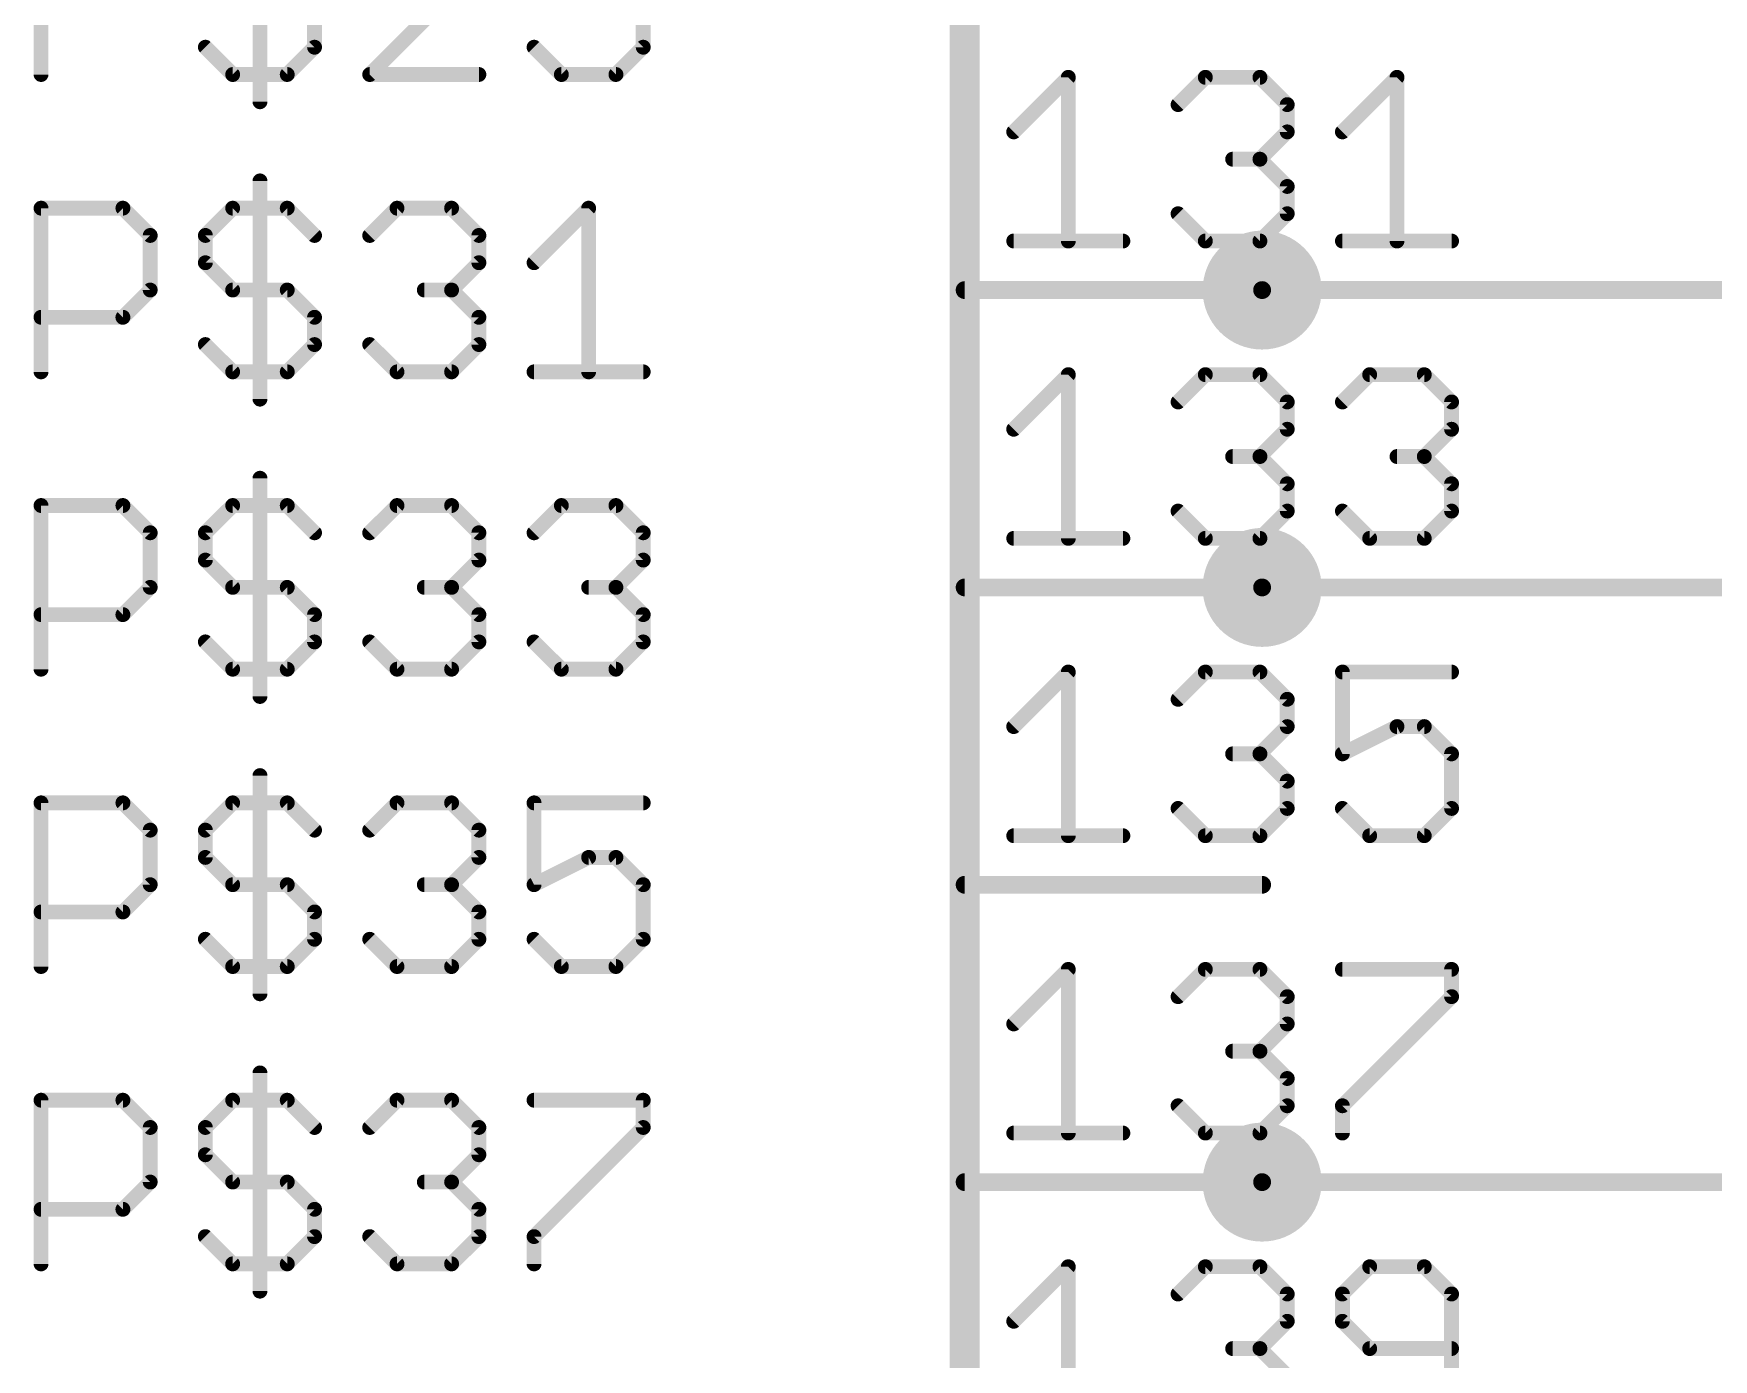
# Model space of a CAD drawing. Extents: x -72 to 265, y -97 to 216.
# Drawn here: x -5.41 to 8.93, y -49.77 to -38.45 of the extents above; entities that cross this region are included whole.
import ezdxf

# ---------------------------------------------------------------- set-up
doc = ezdxf.new("R2010")
doc.units = 0
for name, color, linetype in [('91', 94, 'CONTINUOUS'), ('94', 14, 'CONTINUOUS'), ('95', 251, 'CONTINUOUS')]:
    doc.layers.add(name, color=color, linetype=linetype)

msp = doc.modelspace()

# ---------------------------------------------------------------- linework, layer by layer
at = {"layer": '91'}
for points, const_width in [([(5.08, -40.894, 1), (5.08, -40.386, 1), (5.08, -40.894)], 0.508), ([(5.08, -40.6019, 1), (5.08, -40.6781)], 0.0762), ([(5.08, -43.434, 1), (5.08, -42.926, 1), (5.08, -43.434)], 0.508), ([(5.08, -43.1419, 1), (5.08, -43.2181)], 0.0762), ([(5.08, -48.514, 1), (5.08, -48.006, 1), (5.08, -48.514)], 0.508), ([(5.08, -48.2219, 1), (5.08, -48.2981)], 0.0762)]:
    msp.add_lwpolyline(points, format="xyb", dxfattribs=dict(at, const_width=const_width))
at = {"layer": '91', "const_width": 0.1524}
for points in [[(12.7, -40.64), (5.08, -40.64)], [(12.7, -43.18), (5.08, -43.18)], [(12.7, -48.26), (5.08, -48.26)]]:
    msp.add_lwpolyline(points, dxfattribs=at)
at = {"layer": '94'}
for points, const_width in [([(2.54, -86.36), (2.54, 0)], 0.254), ([(5.08, -40.64), (2.54, -40.64)], 0.1524), ([(5.08, -43.18), (2.54, -43.18)], 0.1524), ([(5.08, -45.72), (2.54, -45.72)], 0.1524), ([(5.08, -48.26), (2.54, -48.26)], 0.1524)]:
    msp.add_lwpolyline(points, dxfattribs=dict(at, const_width=const_width))
at = {"layer": '94', "const_width": 0.0762}
for points in [[(2.54, -40.6019, 1), (2.54, -40.6781)], [(5.08, -40.6781, 1), (5.08, -40.6019)], [(2.54, -43.1419, 1), (2.54, -43.2181)], [(5.08, -43.2181, 1), (5.08, -43.1419)], [(2.54, -45.6819, 1), (2.54, -45.7581)], [(5.08, -45.7581, 1), (5.08, -45.6819)], [(2.54, -48.2219, 1), (2.54, -48.2981)], [(5.08, -48.2981, 1), (5.08, -48.2219)]]:
    msp.add_lwpolyline(points, format="xyb", dxfattribs=at)
at = {"layer": '95', "const_width": 0.127}
for points in [[(-3.4771, -37.1673), (-3.4771, -39.0315)], [(-5.3464, -38.7985), (-5.3464, -37.4003)], [(-0.2045, -38.5655), (-0.2045, -37.6333)], [(-2.5399, -38.7985), (-1.6077, -37.8664)], [(-3.011, -38.5655), (-3.011, -38.3324)], [(-3.9431, -38.5655), (-3.7101, -38.7985)], [(-3.244, -38.7985), (-3.011, -38.5655)], [(-1.1366, -38.5655), (-0.9036, -38.7985)], [(-0.4375, -38.7985), (-0.2045, -38.5655)], [(-3.7101, -38.7985), (-3.244, -38.7985)], [(-1.6077, -38.7985), (-2.5399, -38.7985)], [(-0.9036, -38.7985), (-0.4375, -38.7985)], [(2.9591, -39.2888), (3.4252, -38.8227)], [(3.4252, -38.8227), (3.4252, -40.2209)], [(4.3624, -39.0557), (4.5954, -38.8227)], [(4.5954, -38.8227), (5.0615, -38.8227)], [(5.0615, -38.8227), (5.2945, -39.0557)], [(5.7657, -39.2888), (6.2317, -38.8227)], [(6.2317, -38.8227), (6.2317, -40.2209)], [(5.2945, -39.0557), (5.2945, -39.2888)], [(5.2945, -39.2888), (5.0615, -39.5218)], [(5.0615, -39.5218), (4.8284, -39.5218)], [(5.0615, -39.5218), (5.2945, -39.7548)], [(-3.4771, -39.7073), (-3.4771, -41.5715)], [(5.2945, -39.7548), (5.2945, -39.9879)], [(-5.3464, -41.3385), (-5.3464, -39.9403)], [(-5.3464, -39.9403), (-4.6473, -39.9403)], [(-4.6473, -39.9403), (-4.4143, -40.1733)], [(-3.9431, -40.1733), (-3.7101, -39.9403)], [(-3.7101, -39.9403), (-3.244, -39.9403)], [(-3.244, -39.9403), (-3.011, -40.1733)], [(-2.5399, -40.1733), (-2.3068, -39.9403)], [(-2.3068, -39.9403), (-1.8408, -39.9403)], [(-1.8408, -39.9403), (-1.6077, -40.1733)], [(-1.1366, -40.4064), (-0.6705, -39.9403)], [(-0.6705, -39.9403), (-0.6705, -41.3385)], [(4.5954, -40.2209), (4.3624, -39.9879)], [(5.2945, -39.9879), (5.0615, -40.2209)], [(-4.4143, -40.1733), (-4.4143, -40.6394)], [(-3.9431, -40.4064), (-3.9431, -40.1733)], [(-1.6077, -40.1733), (-1.6077, -40.4064)], [(2.9591, -40.2209), (3.8912, -40.2209)], [(5.0615, -40.2209), (4.5954, -40.2209)], [(5.7657, -40.2209), (6.6978, -40.2209)], [(-3.7101, -40.6394), (-3.9431, -40.4064)], [(-1.6077, -40.4064), (-1.8408, -40.6394)], [(-4.4143, -40.6394), (-4.6473, -40.8724)], [(-3.244, -40.6394), (-3.7101, -40.6394)], [(-3.011, -40.8724), (-3.244, -40.6394)], [(-1.8408, -40.6394), (-2.0738, -40.6394)], [(-1.8408, -40.6394), (-1.6077, -40.8724)], [(-4.6473, -40.8724), (-5.3464, -40.8724)], [(-3.011, -41.1055), (-3.011, -40.8724)], [(-1.6077, -40.8724), (-1.6077, -41.1055)], [(-3.9431, -41.1055), (-3.7101, -41.3385)], [(-3.244, -41.3385), (-3.011, -41.1055)], [(-2.3068, -41.3385), (-2.5399, -41.1055)], [(-1.6077, -41.1055), (-1.8408, -41.3385)], [(-3.7101, -41.3385), (-3.244, -41.3385)], [(-1.8408, -41.3385), (-2.3068, -41.3385)], [(-1.1366, -41.3385), (-0.2045, -41.3385)], [(2.9591, -41.8288), (3.4252, -41.3627)], [(3.4252, -41.3627), (3.4252, -42.7609)], [(4.3624, -41.5957), (4.5954, -41.3627)], [(4.5954, -41.3627), (5.0615, -41.3627)], [(5.0615, -41.3627), (5.2945, -41.5957)], [(5.7657, -41.5957), (5.9987, -41.3627)], [(5.9987, -41.3627), (6.4648, -41.3627)], [(6.4648, -41.3627), (6.6978, -41.5957)], [(5.2945, -41.5957), (5.2945, -41.8288)], [(6.6978, -41.5957), (6.6978, -41.8288)], [(5.2945, -41.8288), (5.0615, -42.0618)], [(6.6978, -41.8288), (6.4648, -42.0618)], [(5.0615, -42.0618), (4.8284, -42.0618)], [(5.0615, -42.0618), (5.2945, -42.2948)], [(6.4648, -42.0618), (6.2317, -42.0618)], [(6.4648, -42.0618), (6.6978, -42.2948)], [(-3.4771, -42.2473), (-3.4771, -44.1115)], [(5.2945, -42.2948), (5.2945, -42.5279)], [(6.6978, -42.2948), (6.6978, -42.5279)], [(-5.3464, -43.8785), (-5.3464, -42.4803)], [(-5.3464, -42.4803), (-4.6473, -42.4803)], [(-4.6473, -42.4803), (-4.4143, -42.7133)], [(-3.9431, -42.7133), (-3.7101, -42.4803)], [(-3.7101, -42.4803), (-3.244, -42.4803)], [(-3.244, -42.4803), (-3.011, -42.7133)], [(-2.5399, -42.7133), (-2.3068, -42.4803)], [(-2.3068, -42.4803), (-1.8408, -42.4803)], [(-1.8408, -42.4803), (-1.6077, -42.7133)], [(-1.1366, -42.7133), (-0.9036, -42.4803)], [(-0.9036, -42.4803), (-0.4375, -42.4803)], [(-0.4375, -42.4803), (-0.2045, -42.7133)], [(4.5954, -42.7609), (4.3624, -42.5279)], [(5.2945, -42.5279), (5.0615, -42.7609)], [(5.9987, -42.7609), (5.7657, -42.5279)], [(6.6978, -42.5279), (6.4648, -42.7609)], [(-4.4143, -42.7133), (-4.4143, -43.1794)], [(-3.9431, -42.9464), (-3.9431, -42.7133)], [(-1.6077, -42.7133), (-1.6077, -42.9464)], [(-0.2045, -42.7133), (-0.2045, -42.9464)], [(2.9591, -42.7609), (3.8912, -42.7609)], [(5.0615, -42.7609), (4.5954, -42.7609)], [(6.4648, -42.7609), (5.9987, -42.7609)], [(-3.7101, -43.1794), (-3.9431, -42.9464)], [(-1.6077, -42.9464), (-1.8408, -43.1794)], [(-0.2045, -42.9464), (-0.4375, -43.1794)], [(-4.4143, -43.1794), (-4.6473, -43.4124)], [(-3.244, -43.1794), (-3.7101, -43.1794)], [(-3.011, -43.4124), (-3.244, -43.1794)], [(-1.8408, -43.1794), (-2.0738, -43.1794)], [(-1.8408, -43.1794), (-1.6077, -43.4124)], [(-0.4375, -43.1794), (-0.6705, -43.1794)], [(-0.4375, -43.1794), (-0.2045, -43.4124)], [(-4.6473, -43.4124), (-5.3464, -43.4124)], [(-3.011, -43.6455), (-3.011, -43.4124)], [(-1.6077, -43.4124), (-1.6077, -43.6455)], [(-0.2045, -43.4124), (-0.2045, -43.6455)], [(-3.9431, -43.6455), (-3.7101, -43.8785)], [(-3.244, -43.8785), (-3.011, -43.6455)], [(-2.3068, -43.8785), (-2.5399, -43.6455)], [(-1.6077, -43.6455), (-1.8408, -43.8785)], [(-0.9036, -43.8785), (-1.1366, -43.6455)], [(-0.2045, -43.6455), (-0.4375, -43.8785)], [(-3.7101, -43.8785), (-3.244, -43.8785)], [(-1.8408, -43.8785), (-2.3068, -43.8785)], [(-0.4375, -43.8785), (-0.9036, -43.8785)], [(2.9591, -44.3688), (3.4252, -43.9027)], [(3.4252, -43.9027), (3.4252, -45.3009)], [(4.3624, -44.1357), (4.5954, -43.9027)], [(4.5954, -43.9027), (5.0615, -43.9027)], [(5.0615, -43.9027), (5.2945, -44.1357)], [(6.6978, -43.9027), (5.7657, -43.9027)], [(5.7657, -43.9027), (5.7657, -44.6018)], [(5.2945, -44.1357), (5.2945, -44.3688)], [(5.2945, -44.3688), (5.0615, -44.6018)], [(5.7657, -44.6018), (6.2317, -44.3688)], [(6.2317, -44.3688), (6.4648, -44.3688)], [(6.4648, -44.3688), (6.6978, -44.6018)], [(5.0615, -44.6018), (4.8284, -44.6018)], [(5.0615, -44.6018), (5.2945, -44.8348)], [(6.6978, -44.6018), (6.6978, -45.0679)], [(-3.4771, -44.7873), (-3.4771, -46.6515)], [(5.2945, -44.8348), (5.2945, -45.0679)], [(-5.3464, -46.4185), (-5.3464, -45.0203)], [(-5.3464, -45.0203), (-4.6473, -45.0203)], [(-4.6473, -45.0203), (-4.4143, -45.2533)], [(-3.9431, -45.2533), (-3.7101, -45.0203)], [(-3.7101, -45.0203), (-3.244, -45.0203)], [(-3.244, -45.0203), (-3.011, -45.2533)], [(-2.5399, -45.2533), (-2.3068, -45.0203)], [(-2.3068, -45.0203), (-1.8408, -45.0203)], [(-1.8408, -45.0203), (-1.6077, -45.2533)], [(-0.2045, -45.0203), (-1.1366, -45.0203)], [(-1.1366, -45.0203), (-1.1366, -45.7194)], [(4.5954, -45.3009), (4.3624, -45.0679)], [(5.2945, -45.0679), (5.0615, -45.3009)], [(5.9987, -45.3009), (5.7657, -45.0679)], [(6.6978, -45.0679), (6.4648, -45.3009)], [(-4.4143, -45.2533), (-4.4143, -45.7194)], [(-3.9431, -45.4864), (-3.9431, -45.2533)], [(-1.6077, -45.2533), (-1.6077, -45.4864)], [(2.9591, -45.3009), (3.8912, -45.3009)], [(5.0615, -45.3009), (4.5954, -45.3009)], [(6.4648, -45.3009), (5.9987, -45.3009)], [(-3.7101, -45.7194), (-3.9431, -45.4864)], [(-1.6077, -45.4864), (-1.8408, -45.7194)], [(-1.1366, -45.7194), (-0.6705, -45.4864)], [(-0.6705, -45.4864), (-0.4375, -45.4864)], [(-0.4375, -45.4864), (-0.2045, -45.7194)], [(-4.4143, -45.7194), (-4.6473, -45.9524)], [(-3.244, -45.7194), (-3.7101, -45.7194)], [(-3.011, -45.9524), (-3.244, -45.7194)], [(-1.8408, -45.7194), (-2.0738, -45.7194)], [(-1.8408, -45.7194), (-1.6077, -45.9524)], [(-0.2045, -45.7194), (-0.2045, -46.1855)], [(-4.6473, -45.9524), (-5.3464, -45.9524)], [(-3.011, -46.1855), (-3.011, -45.9524)], [(-1.6077, -45.9524), (-1.6077, -46.1855)], [(-3.9431, -46.1855), (-3.7101, -46.4185)], [(-3.244, -46.4185), (-3.011, -46.1855)], [(-2.3068, -46.4185), (-2.5399, -46.1855)], [(-1.6077, -46.1855), (-1.8408, -46.4185)], [(-0.9036, -46.4185), (-1.1366, -46.1855)], [(-0.2045, -46.1855), (-0.4375, -46.4185)], [(-3.7101, -46.4185), (-3.244, -46.4185)], [(-1.8408, -46.4185), (-2.3068, -46.4185)], [(-0.4375, -46.4185), (-0.9036, -46.4185)], [(2.9591, -46.9088), (3.4252, -46.4427)], [(3.4252, -46.4427), (3.4252, -47.8409)], [(4.3624, -46.6757), (4.5954, -46.4427)], [(4.5954, -46.4427), (5.0615, -46.4427)], [(5.0615, -46.4427), (5.2945, -46.6757)], [(5.7657, -46.4427), (6.6978, -46.4427)], [(6.6978, -46.4427), (6.6978, -46.6757)], [(5.2945, -46.6757), (5.2945, -46.9088)], [(6.6978, -46.6757), (5.7657, -47.6079)], [(5.2945, -46.9088), (5.0615, -47.1418)], [(5.0615, -47.1418), (4.8284, -47.1418)], [(5.0615, -47.1418), (5.2945, -47.3748)], [(-3.4771, -47.3273), (-3.4771, -49.1915)], [(5.2945, -47.3748), (5.2945, -47.6079)], [(-5.3464, -48.9585), (-5.3464, -47.5603)], [(-5.3464, -47.5603), (-4.6473, -47.5603)], [(-4.6473, -47.5603), (-4.4143, -47.7933)], [(-3.9431, -47.7933), (-3.7101, -47.5603)], [(-3.7101, -47.5603), (-3.244, -47.5603)], [(-3.244, -47.5603), (-3.011, -47.7933)], [(-2.5399, -47.7933), (-2.3068, -47.5603)], [(-2.3068, -47.5603), (-1.8408, -47.5603)], [(-1.8408, -47.5603), (-1.6077, -47.7933)], [(-1.1366, -47.5603), (-0.2045, -47.5603)], [(-0.2045, -47.5603), (-0.2045, -47.7933)], [(4.5954, -47.8409), (4.3624, -47.6079)], [(5.2945, -47.6079), (5.0615, -47.8409)], [(5.7657, -47.6079), (5.7657, -47.8409)], [(-4.4143, -47.7933), (-4.4143, -48.2594)], [(-3.9431, -48.0264), (-3.9431, -47.7933)], [(-1.6077, -47.7933), (-1.6077, -48.0264)], [(-0.2045, -47.7933), (-1.1366, -48.7255)], [(2.9591, -47.8409), (3.8912, -47.8409)], [(5.0615, -47.8409), (4.5954, -47.8409)], [(-3.7101, -48.2594), (-3.9431, -48.0264)], [(-1.6077, -48.0264), (-1.8408, -48.2594)], [(-4.4143, -48.2594), (-4.6473, -48.4924)], [(-3.244, -48.2594), (-3.7101, -48.2594)], [(-3.011, -48.4924), (-3.244, -48.2594)], [(-1.8408, -48.2594), (-2.0738, -48.2594)], [(-1.8408, -48.2594), (-1.6077, -48.4924)], [(-4.6473, -48.4924), (-5.3464, -48.4924)], [(-3.011, -48.7255), (-3.011, -48.4924)], [(-1.6077, -48.4924), (-1.6077, -48.7255)], [(-3.9431, -48.7255), (-3.7101, -48.9585)], [(-3.244, -48.9585), (-3.011, -48.7255)], [(-2.3068, -48.9585), (-2.5399, -48.7255)], [(-1.6077, -48.7255), (-1.8408, -48.9585)], [(-1.1366, -48.7255), (-1.1366, -48.9585)], [(-3.7101, -48.9585), (-3.244, -48.9585)], [(-1.8408, -48.9585), (-2.3068, -48.9585)], [(2.9591, -49.4488), (3.4252, -48.9827)], [(3.4252, -48.9827), (3.4252, -50.3809)], [(4.3624, -49.2157), (4.5954, -48.9827)], [(4.5954, -48.9827), (5.0615, -48.9827)], [(5.0615, -48.9827), (5.2945, -49.2157)], [(5.9987, -48.9827), (5.7657, -49.2157)], [(6.4648, -48.9827), (5.9987, -48.9827)], [(6.6978, -49.2157), (6.4648, -48.9827)], [(5.2945, -49.2157), (5.2945, -49.4488)], [(5.7657, -49.2157), (5.7657, -49.4488)], [(6.6978, -50.1479), (6.6978, -49.2157)], [(5.2945, -49.4488), (5.0615, -49.6818)], [(5.7657, -49.4488), (5.9987, -49.6818)], [(5.0615, -49.6818), (4.8284, -49.6818)], [(5.0615, -49.6818), (5.2945, -49.9148)], [(5.9987, -49.6818), (6.6978, -49.6818)]]:
    msp.add_lwpolyline(points, dxfattribs=at)
at = {"layer": '95', "const_width": 0.0635}
for points in [[(-3.9207, -38.543, 1), (-3.9656, -38.5879)], [(-3.0428, -38.5655, 1), (-2.9793, -38.5655)], [(-2.9886, -38.5879, 1), (-3.0335, -38.543)], [(-1.1141, -38.543, 1), (-1.159, -38.5879)], [(-0.2362, -38.5655, 1), (-0.1727, -38.5655)], [(-0.182, -38.5879, 1), (-0.2269, -38.543)], [(-5.3782, -38.7985, 1), (-5.3147, -38.7985)], [(-3.7101, -38.7668, 1), (-3.7101, -38.8303)], [(-3.7326, -38.821, 1), (-3.6877, -38.776)], [(-3.2665, -38.776, 1), (-3.2216, -38.821)], [(-3.244, -38.8303, 1), (-3.244, -38.7668)], [(-2.5399, -38.7668, 1), (-2.5399, -38.8303)], [(-2.5623, -38.776, 1), (-2.5174, -38.821)], [(-1.6077, -38.8303, 1), (-1.6077, -38.7668)], [(-0.9036, -38.7668, 1), (-0.9036, -38.8303)], [(-0.926, -38.821, 1), (-0.8811, -38.776)], [(-0.4599, -38.776, 1), (-0.415, -38.821)], [(-0.4375, -38.8303, 1), (-0.4375, -38.7668)], [(3.4569, -38.8227, 1), (3.3934, -38.8227)], [(3.4476, -38.8452, 1), (3.4027, -38.8003)], [(4.5954, -38.791, 1), (4.5954, -38.8545)], [(4.6179, -38.8452, 1), (4.573, -38.8003)], [(5.0839, -38.8003, 1), (5.039, -38.8452)], [(5.0615, -38.8545, 1), (5.0615, -38.791)], [(6.2635, -38.8227, 1), (6.2, -38.8227)], [(6.2542, -38.8452, 1), (6.2093, -38.8003)], [(-3.5088, -39.0315, 1), (-3.4453, -39.0315)], [(4.3399, -39.0333, 1), (4.3848, -39.0782)], [(5.3263, -39.0557, 1), (5.2628, -39.0557)], [(5.2721, -39.0782, 1), (5.317, -39.0333)], [(2.9366, -39.2663, 1), (2.9816, -39.3112)], [(5.2628, -39.2888, 1), (5.3263, -39.2888)], [(5.317, -39.3112, 1), (5.2721, -39.2663)], [(5.7432, -39.2663, 1), (5.7881, -39.3112)], [(4.8284, -39.4901, 1), (4.8284, -39.5536)], [(5.0839, -39.4994, 1), (5.039, -39.5443)], [(5.039, -39.4994, 1), (5.0839, -39.5443)], [(5.0615, -39.5536, 1), (5.0615, -39.4901)], [(-3.4453, -39.7073, 1), (-3.5088, -39.7073)], [(5.3263, -39.7548, 1), (5.2628, -39.7548)], [(5.2721, -39.7773, 1), (5.317, -39.7324)], [(-5.3147, -39.9403, 1), (-5.3782, -39.9403)], [(-5.3464, -39.9086, 1), (-5.3464, -39.9721)], [(-4.6249, -39.9179, 1), (-4.6698, -39.9628)], [(-4.6473, -39.9721, 1), (-4.6473, -39.9086)], [(-3.7101, -39.9086, 1), (-3.7101, -39.9721)], [(-3.6877, -39.9628, 1), (-3.7326, -39.9179)], [(-3.2216, -39.9179, 1), (-3.2665, -39.9628)], [(-3.244, -39.9721, 1), (-3.244, -39.9086)], [(-2.3068, -39.9086, 1), (-2.3068, -39.9721)], [(-2.2844, -39.9628, 1), (-2.3293, -39.9179)], [(-1.8183, -39.9179, 1), (-1.8632, -39.9628)], [(-1.8408, -39.9721, 1), (-1.8408, -39.9086)], [(-0.6388, -39.9403, 1), (-0.7023, -39.9403)], [(-0.6481, -39.9628, 1), (-0.693, -39.9179)], [(4.3848, -39.9654, 1), (4.3399, -40.0103)], [(5.2628, -39.9879, 1), (5.3263, -39.9879)], [(5.317, -40.0103, 1), (5.2721, -39.9654)], [(-4.3825, -40.1733, 1), (-4.446, -40.1733)], [(-4.4367, -40.1958, 1), (-4.3918, -40.1509)], [(-3.9114, -40.1733, 1), (-3.9749, -40.1733)], [(-3.9656, -40.1509, 1), (-3.9207, -40.1958)], [(-3.0335, -40.1958, 1), (-2.9886, -40.1509)], [(-2.5623, -40.1509, 1), (-2.5174, -40.1958)], [(-1.576, -40.1733, 1), (-1.6395, -40.1733)], [(-1.6302, -40.1958, 1), (-1.5853, -40.1509)], [(2.9591, -40.1891, 1), (2.9591, -40.2527)], [(3.8912, -40.2527, 1), (3.8912, -40.1891)], [(4.5954, -40.1891, 1), (4.5954, -40.2527)], [(5.0615, -40.2527, 1), (5.0615, -40.1891)], [(5.7657, -40.1891, 1), (5.7657, -40.2527)], [(6.6978, -40.2527, 1), (6.6978, -40.1891)], [(3.3934, -40.2209, 1), (3.4569, -40.2209)], [(4.573, -40.2434, 1), (4.6179, -40.1984)], [(5.039, -40.1984, 1), (5.0839, -40.2434)], [(6.2, -40.2209, 1), (6.2635, -40.2209)], [(-3.9207, -40.3839, 1), (-3.9656, -40.4288)], [(-3.9749, -40.4064, 1), (-3.9114, -40.4064)], [(-1.6395, -40.4064, 1), (-1.576, -40.4064)], [(-1.5853, -40.4288, 1), (-1.6302, -40.3839)], [(-1.159, -40.3839, 1), (-1.1141, -40.4288)], [(-4.3918, -40.6619, 1), (-4.4367, -40.617)], [(-3.7101, -40.6077, 1), (-3.7101, -40.6712)], [(-3.7326, -40.6619, 1), (-3.6877, -40.617)], [(-3.2216, -40.617, 1), (-3.2665, -40.6619)], [(-3.244, -40.6712, 1), (-3.244, -40.6077)], [(-2.0738, -40.6077, 1), (-2.0738, -40.6712)], [(-1.8183, -40.617, 1), (-1.8632, -40.6619)], [(-1.8632, -40.617, 1), (-1.8183, -40.6619)], [(-1.8408, -40.6712, 1), (-1.8408, -40.6077)], [(-4.446, -40.6394, 1), (-4.3825, -40.6394)], [(-5.3464, -40.8407, 1), (-5.3464, -40.9042)], [(-4.6698, -40.85, 1), (-4.6249, -40.8949)], [(-4.6473, -40.9042, 1), (-4.6473, -40.8407)], [(-2.9793, -40.8724, 1), (-3.0428, -40.8724)], [(-3.0335, -40.8949, 1), (-2.9886, -40.85)], [(-1.576, -40.8724, 1), (-1.6395, -40.8724)], [(-1.6302, -40.8949, 1), (-1.5853, -40.85)], [(-3.9207, -41.083, 1), (-3.9656, -41.1279)], [(-3.0428, -41.1055, 1), (-2.9793, -41.1055)], [(-2.9886, -41.1279, 1), (-3.0335, -41.083)], [(-2.5174, -41.083, 1), (-2.5623, -41.1279)], [(-1.6395, -41.1055, 1), (-1.576, -41.1055)], [(-1.5853, -41.1279, 1), (-1.6302, -41.083)], [(-5.3782, -41.3385, 1), (-5.3147, -41.3385)], [(-3.7101, -41.3068, 1), (-3.7101, -41.3703)], [(-3.7326, -41.361, 1), (-3.6877, -41.316)], [(-3.2665, -41.316, 1), (-3.2216, -41.361)], [(-3.244, -41.3703, 1), (-3.244, -41.3068)], [(-2.3068, -41.3068, 1), (-2.3068, -41.3703)], [(-2.3293, -41.361, 1), (-2.2844, -41.316)], [(-1.8632, -41.316, 1), (-1.8183, -41.361)], [(-1.8408, -41.3703, 1), (-1.8408, -41.3068)], [(-1.1366, -41.3068, 1), (-1.1366, -41.3703)], [(-0.7023, -41.3385, 1), (-0.6388, -41.3385)], [(-0.2045, -41.3703, 1), (-0.2045, -41.3068)], [(3.4569, -41.3627, 1), (3.3934, -41.3627)], [(3.4476, -41.3852, 1), (3.4027, -41.3403)], [(4.5954, -41.331, 1), (4.5954, -41.3945)], [(4.6179, -41.3852, 1), (4.573, -41.3403)], [(5.0839, -41.3403, 1), (5.039, -41.3852)], [(5.0615, -41.3945, 1), (5.0615, -41.331)], [(5.9987, -41.331, 1), (5.9987, -41.3945)], [(6.0211, -41.3852, 1), (5.9762, -41.3403)], [(6.4872, -41.3403, 1), (6.4423, -41.3852)], [(6.4648, -41.3945, 1), (6.4648, -41.331)], [(-3.5088, -41.5715, 1), (-3.4453, -41.5715)], [(4.3399, -41.5733, 1), (4.3848, -41.6182)], [(5.3263, -41.5957, 1), (5.2628, -41.5957)], [(5.2721, -41.6182, 1), (5.317, -41.5733)], [(5.7432, -41.5733, 1), (5.7881, -41.6182)], [(6.7295, -41.5957, 1), (6.666, -41.5957)], [(6.6753, -41.6182, 1), (6.7202, -41.5733)], [(2.9366, -41.8063, 1), (2.9816, -41.8512)], [(5.2628, -41.8288, 1), (5.3263, -41.8288)], [(5.317, -41.8512, 1), (5.2721, -41.8063)], [(6.666, -41.8288, 1), (6.7295, -41.8288)], [(6.7202, -41.8512, 1), (6.6753, -41.8063)], [(4.8284, -42.0301, 1), (4.8284, -42.0936)], [(5.0839, -42.0394, 1), (5.039, -42.0843)], [(5.039, -42.0394, 1), (5.0839, -42.0843)], [(5.0615, -42.0936, 1), (5.0615, -42.0301)], [(6.2317, -42.0301, 1), (6.2317, -42.0936)], [(6.4872, -42.0394, 1), (6.4423, -42.0843)], [(6.4423, -42.0394, 1), (6.4872, -42.0843)], [(6.4648, -42.0936, 1), (6.4648, -42.0301)], [(-3.4453, -42.2473, 1), (-3.5088, -42.2473)], [(5.3263, -42.2948, 1), (5.2628, -42.2948)], [(5.2721, -42.3173, 1), (5.317, -42.2724)], [(6.7295, -42.2948, 1), (6.666, -42.2948)], [(6.6753, -42.3173, 1), (6.7202, -42.2724)], [(-5.3147, -42.4803, 1), (-5.3782, -42.4803)], [(-5.3464, -42.4486, 1), (-5.3464, -42.5121)], [(-4.6249, -42.4579, 1), (-4.6698, -42.5028)], [(-4.6473, -42.5121, 1), (-4.6473, -42.4486)], [(-3.7101, -42.4486, 1), (-3.7101, -42.5121)], [(-3.6877, -42.5028, 1), (-3.7326, -42.4579)], [(-3.2216, -42.4579, 1), (-3.2665, -42.5028)], [(-3.244, -42.5121, 1), (-3.244, -42.4486)], [(-2.3068, -42.4486, 1), (-2.3068, -42.5121)], [(-2.2844, -42.5028, 1), (-2.3293, -42.4579)], [(-1.8183, -42.4579, 1), (-1.8632, -42.5028)], [(-1.8408, -42.5121, 1), (-1.8408, -42.4486)], [(-0.9036, -42.4486, 1), (-0.9036, -42.5121)], [(-0.8811, -42.5028, 1), (-0.926, -42.4579)], [(-0.415, -42.4579, 1), (-0.4599, -42.5028)], [(-0.4375, -42.5121, 1), (-0.4375, -42.4486)], [(4.3848, -42.5054, 1), (4.3399, -42.5503)], [(5.2628, -42.5279, 1), (5.3263, -42.5279)], [(5.317, -42.5503, 1), (5.2721, -42.5054)], [(5.7881, -42.5054, 1), (5.7432, -42.5503)], [(6.666, -42.5279, 1), (6.7295, -42.5279)], [(6.7202, -42.5503, 1), (6.6753, -42.5054)], [(-4.3825, -42.7133, 1), (-4.446, -42.7133)], [(-4.4367, -42.7358, 1), (-4.3918, -42.6909)], [(-3.9114, -42.7133, 1), (-3.9749, -42.7133)], [(-3.9656, -42.6909, 1), (-3.9207, -42.7358)], [(-3.0335, -42.7358, 1), (-2.9886, -42.6909)], [(-2.5623, -42.6909, 1), (-2.5174, -42.7358)], [(-1.576, -42.7133, 1), (-1.6395, -42.7133)], [(-1.6302, -42.7358, 1), (-1.5853, -42.6909)], [(-1.159, -42.6909, 1), (-1.1141, -42.7358)], [(-0.1727, -42.7133, 1), (-0.2362, -42.7133)], [(-0.2269, -42.7358, 1), (-0.182, -42.6909)], [(2.9591, -42.7291, 1), (2.9591, -42.7927)], [(3.3934, -42.7609, 1), (3.4569, -42.7609)], [(3.8912, -42.7927, 1), (3.8912, -42.7291)], [(4.5954, -42.7291, 1), (4.5954, -42.7927)], [(4.573, -42.7834, 1), (4.6179, -42.7384)], [(5.039, -42.7384, 1), (5.0839, -42.7834)], [(5.0615, -42.7927, 1), (5.0615, -42.7291)], [(5.9987, -42.7291, 1), (5.9987, -42.7927)], [(5.9762, -42.7834, 1), (6.0211, -42.7384)], [(6.4423, -42.7384, 1), (6.4872, -42.7834)], [(6.4648, -42.7927, 1), (6.4648, -42.7291)], [(-3.9207, -42.9239, 1), (-3.9656, -42.9688)], [(-1.5853, -42.9688, 1), (-1.6302, -42.9239)], [(-0.182, -42.9688, 1), (-0.2269, -42.9239)], [(-3.9749, -42.9464, 1), (-3.9114, -42.9464)], [(-1.6395, -42.9464, 1), (-1.576, -42.9464)], [(-0.2362, -42.9464, 1), (-0.1727, -42.9464)], [(-4.446, -43.1794, 1), (-4.3825, -43.1794)], [(-4.3918, -43.2019, 1), (-4.4367, -43.157)], [(-3.7101, -43.1477, 1), (-3.7101, -43.2112)], [(-3.7326, -43.2019, 1), (-3.6877, -43.157)], [(-3.2216, -43.157, 1), (-3.2665, -43.2019)], [(-3.244, -43.2112, 1), (-3.244, -43.1477)], [(-2.0738, -43.1477, 1), (-2.0738, -43.2112)], [(-1.8183, -43.157, 1), (-1.8632, -43.2019)], [(-1.8632, -43.157, 1), (-1.8183, -43.2019)], [(-1.8408, -43.2112, 1), (-1.8408, -43.1477)], [(-0.6705, -43.1477, 1), (-0.6705, -43.2112)], [(-0.415, -43.157, 1), (-0.4599, -43.2019)], [(-0.4599, -43.157, 1), (-0.415, -43.2019)], [(-0.4375, -43.2112, 1), (-0.4375, -43.1477)], [(-5.3464, -43.3807, 1), (-5.3464, -43.4442)], [(-4.6698, -43.39, 1), (-4.6249, -43.4349)], [(-4.6473, -43.4442, 1), (-4.6473, -43.3807)], [(-2.9793, -43.4124, 1), (-3.0428, -43.4124)], [(-3.0335, -43.4349, 1), (-2.9886, -43.39)], [(-1.576, -43.4124, 1), (-1.6395, -43.4124)], [(-1.6302, -43.4349, 1), (-1.5853, -43.39)], [(-0.1727, -43.4124, 1), (-0.2362, -43.4124)], [(-0.2269, -43.4349, 1), (-0.182, -43.39)], [(-3.9207, -43.623, 1), (-3.9656, -43.6679)], [(-2.9886, -43.6679, 1), (-3.0335, -43.623)], [(-2.5174, -43.623, 1), (-2.5623, -43.6679)], [(-1.5853, -43.6679, 1), (-1.6302, -43.623)], [(-1.1141, -43.623, 1), (-1.159, -43.6679)], [(-0.182, -43.6679, 1), (-0.2269, -43.623)], [(-3.0428, -43.6455, 1), (-2.9793, -43.6455)], [(-1.6395, -43.6455, 1), (-1.576, -43.6455)], [(-0.2362, -43.6455, 1), (-0.1727, -43.6455)], [(-5.3782, -43.8785, 1), (-5.3147, -43.8785)], [(-3.7101, -43.8468, 1), (-3.7101, -43.9103)], [(-3.7326, -43.901, 1), (-3.6877, -43.856)], [(-3.2665, -43.856, 1), (-3.2216, -43.901)], [(-3.244, -43.9103, 1), (-3.244, -43.8468)], [(-2.3068, -43.8468, 1), (-2.3068, -43.9103)], [(-2.3293, -43.901, 1), (-2.2844, -43.856)], [(-1.8632, -43.856, 1), (-1.8183, -43.901)], [(-1.8408, -43.9103, 1), (-1.8408, -43.8468)], [(-0.9036, -43.8468, 1), (-0.9036, -43.9103)], [(-0.926, -43.901, 1), (-0.8811, -43.856)], [(-0.4599, -43.856, 1), (-0.415, -43.901)], [(-0.4375, -43.9103, 1), (-0.4375, -43.8468)], [(3.4569, -43.9027, 1), (3.3934, -43.9027)], [(3.4476, -43.9252, 1), (3.4027, -43.8803)], [(4.5954, -43.871, 1), (4.5954, -43.9345)], [(4.6179, -43.9252, 1), (4.573, -43.8803)], [(5.0839, -43.8803, 1), (5.039, -43.9252)], [(5.0615, -43.9345, 1), (5.0615, -43.871)], [(5.7657, -43.871, 1), (5.7657, -43.9345)], [(5.7974, -43.9027, 1), (5.7339, -43.9027)], [(6.6978, -43.9345, 1), (6.6978, -43.871)], [(-3.5088, -44.1115, 1), (-3.4453, -44.1115)], [(4.3399, -44.1133, 1), (4.3848, -44.1582)], [(5.3263, -44.1357, 1), (5.2628, -44.1357)], [(5.2721, -44.1582, 1), (5.317, -44.1133)], [(2.9366, -44.3463, 1), (2.9816, -44.3912)], [(5.317, -44.3912, 1), (5.2721, -44.3463)], [(6.2317, -44.337, 1), (6.2317, -44.4005)], [(6.2459, -44.3972, 1), (6.2175, -44.3404)], [(6.4872, -44.3463, 1), (6.4423, -44.3912)], [(6.4648, -44.4005, 1), (6.4648, -44.337)], [(5.2628, -44.3688, 1), (5.3263, -44.3688)], [(4.8284, -44.5701, 1), (4.8284, -44.6336)], [(5.0839, -44.5794, 1), (5.039, -44.6243)], [(5.039, -44.5794, 1), (5.0839, -44.6243)], [(5.0615, -44.6336, 1), (5.0615, -44.5701)], [(5.7515, -44.5734, 1), (5.7799, -44.6302)], [(5.7339, -44.6018, 1), (5.7974, -44.6018)], [(6.7295, -44.6018, 1), (6.666, -44.6018)], [(6.6753, -44.6243, 1), (6.7202, -44.5794)], [(-3.4453, -44.7873, 1), (-3.5088, -44.7873)], [(5.3263, -44.8348, 1), (5.2628, -44.8348)], [(5.2721, -44.8573, 1), (5.317, -44.8124)], [(-5.3147, -45.0203, 1), (-5.3782, -45.0203)], [(-5.3464, -44.9886, 1), (-5.3464, -45.0521)], [(-4.6249, -44.9979, 1), (-4.6698, -45.0428)], [(-4.6473, -45.0521, 1), (-4.6473, -44.9886)], [(-3.7101, -44.9886, 1), (-3.7101, -45.0521)], [(-3.6877, -45.0428, 1), (-3.7326, -44.9979)], [(-3.2216, -44.9979, 1), (-3.2665, -45.0428)], [(-3.244, -45.0521, 1), (-3.244, -44.9886)], [(-2.3068, -44.9886, 1), (-2.3068, -45.0521)], [(-2.2844, -45.0428, 1), (-2.3293, -44.9979)], [(-1.8183, -44.9979, 1), (-1.8632, -45.0428)], [(-1.8408, -45.0521, 1), (-1.8408, -44.9886)], [(-1.1366, -44.9886, 1), (-1.1366, -45.0521)], [(-1.1048, -45.0203, 1), (-1.1683, -45.0203)], [(-0.2045, -45.0521, 1), (-0.2045, -44.9886)], [(4.3848, -45.0454, 1), (4.3399, -45.0903)], [(5.2628, -45.0679, 1), (5.3263, -45.0679)], [(5.317, -45.0903, 1), (5.2721, -45.0454)], [(5.7881, -45.0454, 1), (5.7432, -45.0903)], [(6.666, -45.0679, 1), (6.7295, -45.0679)], [(6.7202, -45.0903, 1), (6.6753, -45.0454)], [(-4.3825, -45.2533, 1), (-4.446, -45.2533)], [(-4.4367, -45.2758, 1), (-4.3918, -45.2309)], [(-3.9114, -45.2533, 1), (-3.9749, -45.2533)], [(-3.9656, -45.2309, 1), (-3.9207, -45.2758)], [(-3.0335, -45.2758, 1), (-2.9886, -45.2309)], [(-2.5623, -45.2309, 1), (-2.5174, -45.2758)], [(-1.576, -45.2533, 1), (-1.6395, -45.2533)], [(-1.6302, -45.2758, 1), (-1.5853, -45.2309)], [(2.9591, -45.2692, 1), (2.9591, -45.3327)], [(3.3934, -45.3009, 1), (3.4569, -45.3009)], [(3.8912, -45.3327, 1), (3.8912, -45.2692)], [(4.5954, -45.2692, 1), (4.5954, -45.3327)], [(4.573, -45.3234, 1), (4.6179, -45.2784)], [(5.039, -45.2784, 1), (5.0839, -45.3234)], [(5.0615, -45.3327, 1), (5.0615, -45.2692)], [(5.9987, -45.2692, 1), (5.9987, -45.3327)], [(5.9762, -45.3234, 1), (6.0211, -45.2784)], [(6.4423, -45.2784, 1), (6.4872, -45.3234)], [(6.4648, -45.3327, 1), (6.4648, -45.2692)], [(-3.9207, -45.4639, 1), (-3.9656, -45.5088)], [(-3.9749, -45.4864, 1), (-3.9114, -45.4864)], [(-1.6395, -45.4864, 1), (-1.576, -45.4864)], [(-1.5853, -45.5088, 1), (-1.6302, -45.4639)], [(-0.6705, -45.4546, 1), (-0.6705, -45.5181)], [(-0.6563, -45.5148, 1), (-0.6847, -45.458)], [(-0.415, -45.4639, 1), (-0.4599, -45.5088)], [(-0.4375, -45.5181, 1), (-0.4375, -45.4546)], [(-4.446, -45.7194, 1), (-4.3825, -45.7194)], [(-4.3918, -45.7419, 1), (-4.4367, -45.697)], [(-3.7101, -45.6877, 1), (-3.7101, -45.7512)], [(-3.7326, -45.7419, 1), (-3.6877, -45.697)], [(-3.2216, -45.697, 1), (-3.2665, -45.7419)], [(-3.244, -45.7512, 1), (-3.244, -45.6877)], [(-2.0738, -45.6877, 1), (-2.0738, -45.7512)], [(-1.8183, -45.697, 1), (-1.8632, -45.7419)], [(-1.8632, -45.697, 1), (-1.8183, -45.7419)], [(-1.8408, -45.7512, 1), (-1.8408, -45.6877)], [(-1.1508, -45.691, 1), (-1.1224, -45.7478)], [(-1.1683, -45.7194, 1), (-1.1048, -45.7194)], [(-0.1727, -45.7194, 1), (-0.2362, -45.7194)], [(-0.2269, -45.7419, 1), (-0.182, -45.697)], [(-5.3464, -45.9207, 1), (-5.3464, -45.9842)], [(-4.6698, -45.93, 1), (-4.6249, -45.9749)], [(-4.6473, -45.9842, 1), (-4.6473, -45.9207)], [(-2.9793, -45.9524, 1), (-3.0428, -45.9524)], [(-3.0335, -45.9749, 1), (-2.9886, -45.93)], [(-1.576, -45.9524, 1), (-1.6395, -45.9524)], [(-1.6302, -45.9749, 1), (-1.5853, -45.93)], [(-3.9207, -46.163, 1), (-3.9656, -46.2079)], [(-3.0428, -46.1855, 1), (-2.9793, -46.1855)], [(-2.9886, -46.2079, 1), (-3.0335, -46.163)], [(-2.5174, -46.163, 1), (-2.5623, -46.2079)], [(-1.6395, -46.1855, 1), (-1.576, -46.1855)], [(-1.5853, -46.2079, 1), (-1.6302, -46.163)], [(-1.1141, -46.163, 1), (-1.159, -46.2079)], [(-0.2362, -46.1855, 1), (-0.1727, -46.1855)], [(-0.182, -46.2079, 1), (-0.2269, -46.163)], [(-5.3782, -46.4185, 1), (-5.3147, -46.4185)], [(-3.7101, -46.3867, 1), (-3.7101, -46.4503)], [(-3.7326, -46.441, 1), (-3.6877, -46.396)], [(-3.2665, -46.396, 1), (-3.2216, -46.441)], [(-3.244, -46.4503, 1), (-3.244, -46.3867)], [(-2.3068, -46.3867, 1), (-2.3068, -46.4503)], [(-2.3293, -46.441, 1), (-2.2844, -46.396)], [(-1.8632, -46.396, 1), (-1.8183, -46.441)], [(-1.8408, -46.4503, 1), (-1.8408, -46.3867)], [(-0.9036, -46.3867, 1), (-0.9036, -46.4503)], [(-0.926, -46.441, 1), (-0.8811, -46.396)], [(-0.4599, -46.396, 1), (-0.415, -46.441)], [(-0.4375, -46.4503, 1), (-0.4375, -46.3867)], [(3.4569, -46.4427, 1), (3.3934, -46.4427)], [(3.4476, -46.4652, 1), (3.4027, -46.4203)], [(4.5954, -46.411, 1), (4.5954, -46.4745)], [(4.6179, -46.4652, 1), (4.573, -46.4203)], [(5.0839, -46.4203, 1), (5.039, -46.4652)], [(5.0615, -46.4745, 1), (5.0615, -46.411)], [(5.7657, -46.411, 1), (5.7657, -46.4745)], [(6.7295, -46.4427, 1), (6.666, -46.4427)], [(6.6978, -46.4745, 1), (6.6978, -46.411)], [(5.3263, -46.6757, 1), (5.2628, -46.6757)], [(6.7202, -46.6982, 1), (6.6753, -46.6533)], [(-3.5088, -46.6515, 1), (-3.4453, -46.6515)], [(4.3399, -46.6533, 1), (4.3848, -46.6982)], [(5.2721, -46.6982, 1), (5.317, -46.6533)], [(6.666, -46.6757, 1), (6.7295, -46.6757)], [(2.9366, -46.8863, 1), (2.9816, -46.9312)], [(5.2628, -46.9088, 1), (5.3263, -46.9088)], [(5.317, -46.9312, 1), (5.2721, -46.8863)], [(4.8284, -47.1101, 1), (4.8284, -47.1736)], [(5.0839, -47.1194, 1), (5.039, -47.1643)], [(5.039, -47.1194, 1), (5.0839, -47.1643)], [(5.0615, -47.1736, 1), (5.0615, -47.1101)], [(-3.4453, -47.3273, 1), (-3.5088, -47.3273)], [(5.3263, -47.3748, 1), (5.2628, -47.3748)], [(5.2721, -47.3973, 1), (5.317, -47.3524)], [(-5.3147, -47.5603, 1), (-5.3782, -47.5603)], [(-5.3464, -47.5286, 1), (-5.3464, -47.5921)], [(-4.6249, -47.5379, 1), (-4.6698, -47.5828)], [(-4.6473, -47.5921, 1), (-4.6473, -47.5286)], [(-3.7101, -47.5286, 1), (-3.7101, -47.5921)], [(-3.6877, -47.5828, 1), (-3.7326, -47.5379)], [(-3.2216, -47.5379, 1), (-3.2665, -47.5828)], [(-3.244, -47.5921, 1), (-3.244, -47.5286)], [(-2.3068, -47.5286, 1), (-2.3068, -47.5921)], [(-2.2844, -47.5828, 1), (-2.3293, -47.5379)], [(-1.8183, -47.5379, 1), (-1.8632, -47.5828)], [(-1.8408, -47.5921, 1), (-1.8408, -47.5286)], [(-1.1366, -47.5286, 1), (-1.1366, -47.5921)], [(-0.1727, -47.5603, 1), (-0.2362, -47.5603)], [(-0.2045, -47.5921, 1), (-0.2045, -47.5286)], [(4.3848, -47.5854, 1), (4.3399, -47.6303)], [(5.2628, -47.6079, 1), (5.3263, -47.6079)], [(5.317, -47.6303, 1), (5.2721, -47.5854)], [(5.7974, -47.6079, 1), (5.7339, -47.6079)], [(5.7432, -47.5854, 1), (5.7881, -47.6303)], [(-4.3825, -47.7933, 1), (-4.446, -47.7933)], [(-4.4367, -47.8158, 1), (-4.3918, -47.7709)], [(-3.9114, -47.7933, 1), (-3.9749, -47.7933)], [(-3.9656, -47.7709, 1), (-3.9207, -47.8158)], [(-3.0335, -47.8158, 1), (-2.9886, -47.7709)], [(-2.5623, -47.7709, 1), (-2.5174, -47.8158)], [(-1.576, -47.7933, 1), (-1.6395, -47.7933)], [(-1.6302, -47.8158, 1), (-1.5853, -47.7709)], [(-0.2362, -47.7933, 1), (-0.1727, -47.7933)], [(-0.182, -47.8158, 1), (-0.2269, -47.7709)], [(2.9591, -47.8092, 1), (2.9591, -47.8727)], [(3.3934, -47.8409, 1), (3.4569, -47.8409)], [(3.8912, -47.8727, 1), (3.8912, -47.8092)], [(4.5954, -47.8092, 1), (4.5954, -47.8727)], [(4.573, -47.8634, 1), (4.6179, -47.8184)], [(5.039, -47.8184, 1), (5.0839, -47.8634)], [(5.0615, -47.8727, 1), (5.0615, -47.8092)], [(5.7339, -47.8409, 1), (5.7974, -47.8409)], [(-3.9207, -48.0039, 1), (-3.9656, -48.0488)], [(-3.9749, -48.0264, 1), (-3.9114, -48.0264)], [(-1.6395, -48.0264, 1), (-1.576, -48.0264)], [(-1.5853, -48.0488, 1), (-1.6302, -48.0039)], [(-4.446, -48.2594, 1), (-4.3825, -48.2594)], [(-4.3918, -48.2819, 1), (-4.4367, -48.237)], [(-3.7101, -48.2277, 1), (-3.7101, -48.2912)], [(-3.7326, -48.2819, 1), (-3.6877, -48.237)], [(-3.2216, -48.237, 1), (-3.2665, -48.2819)], [(-3.244, -48.2912, 1), (-3.244, -48.2277)], [(-2.0738, -48.2277, 1), (-2.0738, -48.2912)], [(-1.8183, -48.237, 1), (-1.8632, -48.2819)], [(-1.8632, -48.237, 1), (-1.8183, -48.2819)], [(-1.8408, -48.2912, 1), (-1.8408, -48.2277)], [(-5.3464, -48.4607, 1), (-5.3464, -48.5242)], [(-4.6698, -48.47, 1), (-4.6249, -48.5149)], [(-4.6473, -48.5242, 1), (-4.6473, -48.4607)], [(-2.9793, -48.4924, 1), (-3.0428, -48.4924)], [(-3.0335, -48.5149, 1), (-2.9886, -48.47)], [(-1.576, -48.4924, 1), (-1.6395, -48.4924)], [(-1.6302, -48.5149, 1), (-1.5853, -48.47)], [(-3.9207, -48.703, 1), (-3.9656, -48.7479)], [(-3.0428, -48.7255, 1), (-2.9793, -48.7255)], [(-2.9886, -48.7479, 1), (-3.0335, -48.703)], [(-2.5174, -48.703, 1), (-2.5623, -48.7479)], [(-1.6395, -48.7255, 1), (-1.576, -48.7255)], [(-1.5853, -48.7479, 1), (-1.6302, -48.703)], [(-1.1048, -48.7255, 1), (-1.1683, -48.7255)], [(-1.159, -48.703, 1), (-1.1141, -48.7479)], [(-3.7101, -48.9267, 1), (-3.7101, -48.9903)], [(-3.7326, -48.981, 1), (-3.6877, -48.936)], [(-3.2665, -48.936, 1), (-3.2216, -48.981)], [(-3.244, -48.9903, 1), (-3.244, -48.9267)], [(-2.3068, -48.9267, 1), (-2.3068, -48.9903)], [(-2.3293, -48.981, 1), (-2.2844, -48.936)], [(-1.8632, -48.936, 1), (-1.8183, -48.981)], [(-1.8408, -48.9903, 1), (-1.8408, -48.9267)], [(-5.3782, -48.9585, 1), (-5.3147, -48.9585)], [(-1.1683, -48.9585, 1), (-1.1048, -48.9585)], [(3.4569, -48.9827, 1), (3.3934, -48.9827)], [(3.4476, -49.0052, 1), (3.4027, -48.9603)], [(4.5954, -48.951, 1), (4.5954, -49.0145)], [(4.6179, -49.0052, 1), (4.573, -48.9603)], [(5.0839, -48.9603, 1), (5.039, -49.0052)], [(5.0615, -49.0145, 1), (5.0615, -48.951)], [(5.9987, -48.951, 1), (5.9987, -49.0145)], [(6.0211, -49.0052, 1), (5.9762, -48.9603)], [(6.4872, -48.9603, 1), (6.4423, -49.0052)], [(6.4648, -49.0145, 1), (6.4648, -48.951)], [(-3.5088, -49.1915, 1), (-3.4453, -49.1915)], [(4.3399, -49.1933, 1), (4.3848, -49.2382)], [(5.3263, -49.2157, 1), (5.2628, -49.2157)], [(5.2721, -49.2382, 1), (5.317, -49.1933)], [(5.7974, -49.2157, 1), (5.7339, -49.2157)], [(5.7432, -49.1933, 1), (5.7881, -49.2382)], [(6.7295, -49.2157, 1), (6.666, -49.2157)], [(6.6753, -49.2382, 1), (6.7202, -49.1933)], [(2.9366, -49.4263, 1), (2.9816, -49.4712)], [(5.2628, -49.4488, 1), (5.3263, -49.4488)], [(5.317, -49.4712, 1), (5.2721, -49.4263)], [(5.7881, -49.4263, 1), (5.7432, -49.4712)], [(5.7339, -49.4488, 1), (5.7974, -49.4488)], [(4.8284, -49.6501, 1), (4.8284, -49.7136)], [(5.0839, -49.6594, 1), (5.039, -49.7043)], [(5.039, -49.6594, 1), (5.0839, -49.7043)], [(5.0615, -49.7136, 1), (5.0615, -49.6501)], [(5.9987, -49.6501, 1), (5.9987, -49.7136)], [(5.9762, -49.7043, 1), (6.0211, -49.6594)], [(6.6978, -49.7136, 1), (6.6978, -49.6501)]]:
    msp.add_lwpolyline(points, format="xyb", dxfattribs=at)

doc.saveas('drawing.dxf')
